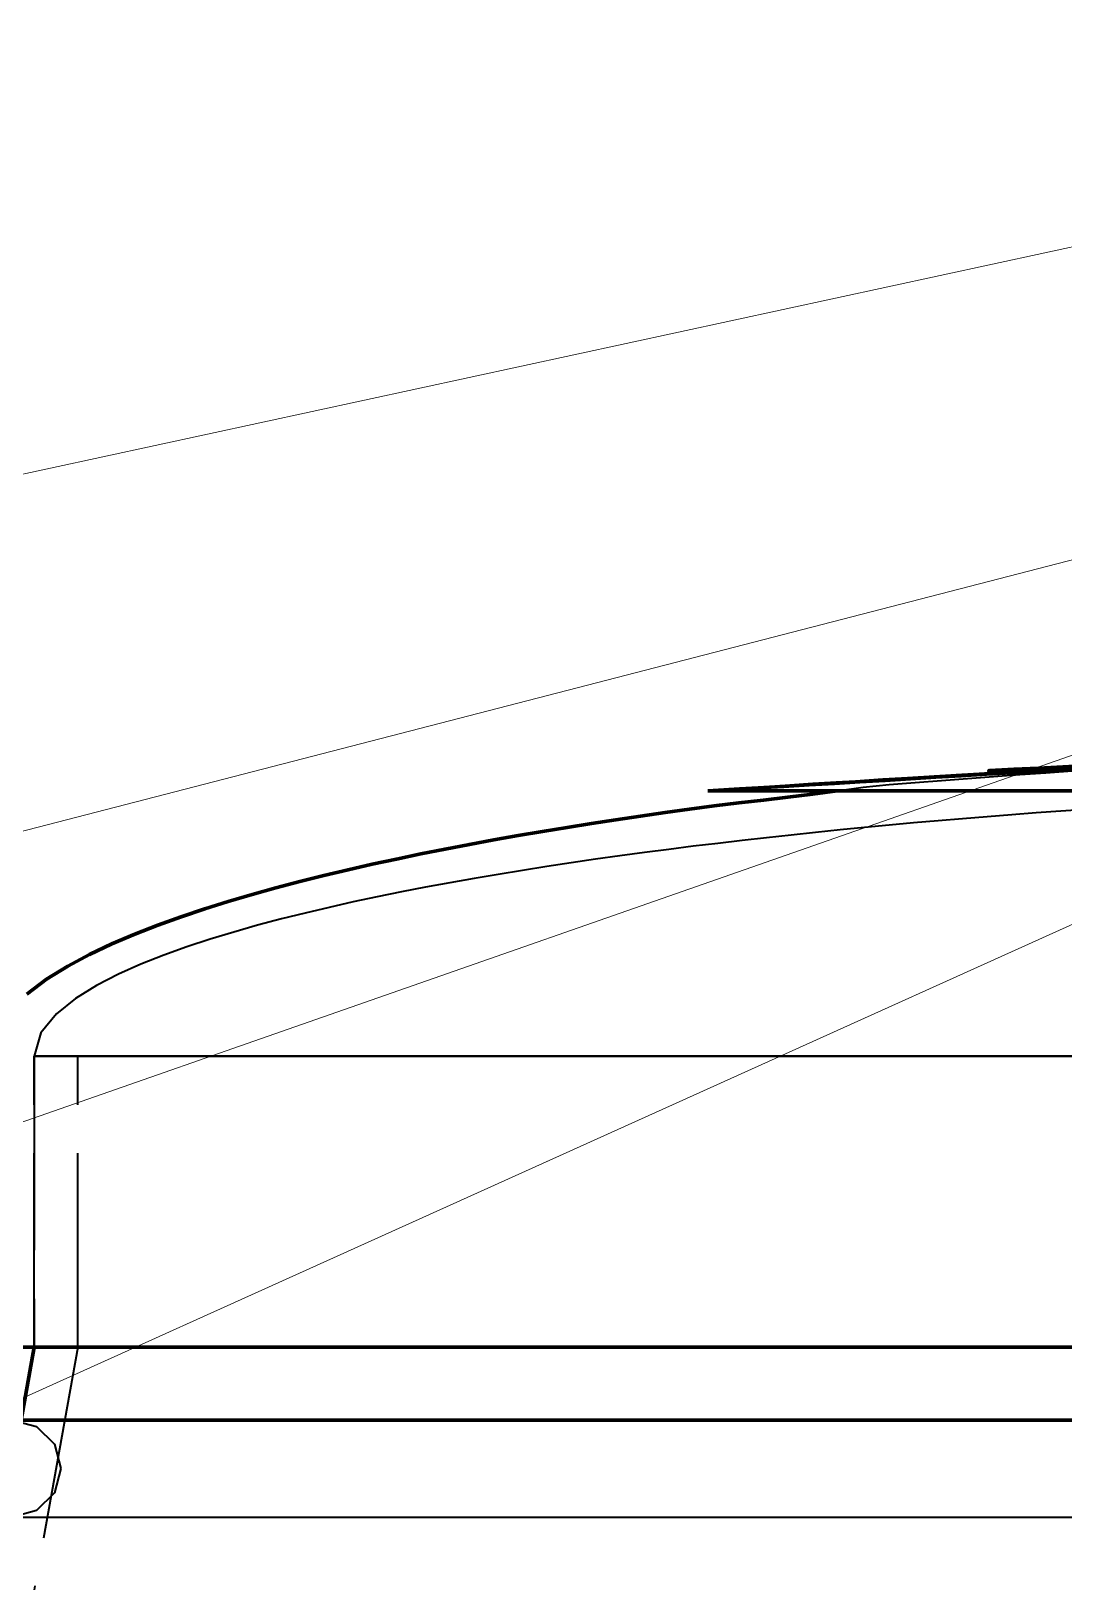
# Model space of a CAD drawing. Header units: millimetres. Extents: x 0 to 2208, y 0 to 420.
# Drawn here: x 772.09 to 793.38, y 283.65 to 315.78 of the extents above; entities that cross this region are included whole.
import ezdxf

# ---------------------------------------------------------------- set-up
doc = ezdxf.new("R2010")
doc.units = ezdxf.units.MM
doc.linetypes.add('IRAM-E-TRAZOS', pattern=[5, 4, -1])
for name, color, linetype, lineweight in [('01-VISIBLE', 7, 'CONTINUOUS', 70), ('02-OCULTA', 4, 'IRAM-E-TRAZOS', 35), ('08-FINA', 5, 'CONTINUOUS', 18)]:
    doc.layers.add(name, color=color, linetype=linetype, lineweight=lineweight)

msp = doc.modelspace()

# ---------------------------------------------------------------- linework, layer by layer
at = {"layer": '01-VISIBLE'}
for points in [[(793.861, 300.635), (793.358, 300.61), (792.854, 300.585), (792.35, 300.56), (791.846, 300.534), (791.827, 300.526), (792.332, 300.545), (792.834, 300.565), (793.028, 300.572), (793.668, 300.585), (793.181, 300.554), (792.677, 300.524), (792.19, 300.495), (791.633, 300.462), (791.159, 300.434), (790.709, 300.406), (790.155, 300.371), (789.644, 300.339), (789.084, 300.304), (788.683, 300.279), (788.205, 300.25), (787.633, 300.214), (787.199, 300.187), (786.693, 300.155), (786.038, 300.113)], [(793.87, 300.58), (793.347, 300.55), (792.825, 300.519), (792.303, 300.488), (791.781, 300.457), (791.259, 300.425), (790.737, 300.394), (790.215, 300.363), (789.693, 300.331), (789.171, 300.3), (788.649, 300.269), (788.127, 300.237), (787.605, 300.206), (787.083, 300.174), (786.561, 300.143), (786.038, 300.113)], [(772.002, 295.927), (772.41, 296.235), (772.845, 296.503), (773.295, 296.744), (773.757, 296.962), (774.227, 297.162), (774.703, 297.347), (775.183, 297.52), (775.668, 297.682), (776.155, 297.834), (776.645, 297.978), (777.138, 298.115), (777.632, 298.245), (778.127, 298.369), (778.624, 298.487), (779.122, 298.601), (779.621, 298.709), (780.121, 298.814), (780.622, 298.914), (781.124, 299.011), (781.626, 299.103), (782.129, 299.192), (782.633, 299.278), (783.137, 299.361), (783.641, 299.441), (784.146, 299.519), (784.651, 299.596), (785.157, 299.669), (785.663, 299.738), (786.169, 299.803), (786.676, 299.865), (787.184, 299.925), (787.691, 299.984), (788.198, 300.045), (788.704, 300.113)], [(786.038, 300.113), (786.54, 300.113), (787.041, 300.113), (787.543, 300.113), (788.044, 300.113), (788.546, 300.113), (789.047, 300.113), (789.548, 300.113), (790.05, 300.113), (790.551, 300.113), (791.053, 300.113), (791.554, 300.113), (792.055, 300.113), (792.557, 300.113), (793.058, 300.113), (793.56, 300.113)], [(771.755, 288.645), (772.257, 288.645), (772.758, 288.645), (773.259, 288.645), (773.761, 288.645), (774.262, 288.645), (774.763, 288.645), (775.265, 288.645), (775.766, 288.645), (776.267, 288.645), (776.769, 288.645), (777.27, 288.645), (777.771, 288.645), (778.273, 288.645), (778.774, 288.645), (779.275, 288.645), (779.777, 288.645), (780.278, 288.645), (780.779, 288.645), (781.28, 288.645), (781.782, 288.645), (782.283, 288.645), (782.784, 288.645), (783.286, 288.645), (783.787, 288.645), (784.288, 288.645), (784.79, 288.645), (785.291, 288.645), (785.792, 288.645), (786.294, 288.645), (786.795, 288.645), (787.296, 288.645), (787.798, 288.645), (788.299, 288.645), (788.8, 288.645), (789.302, 288.645), (789.803, 288.645), (790.304, 288.645), (790.805, 288.645), (791.307, 288.645), (791.808, 288.645), (792.309, 288.645), (792.811, 288.645), (793.312, 288.645), (793.813, 288.645)], [(772.154, 288.645), (771.884, 287.145)], [(793.792, 287.145), (793.29, 287.145), (792.788, 287.145), (792.286, 287.145), (791.784, 287.145), (791.282, 287.145), (790.78, 287.145), (790.278, 287.145), (789.776, 287.145), (789.274, 287.145), (788.772, 287.145), (788.27, 287.145), (787.768, 287.145), (787.266, 287.145), (786.764, 287.145), (786.262, 287.145), (785.76, 287.145), (785.258, 287.145), (784.756, 287.145), (784.254, 287.145), (783.752, 287.145), (783.25, 287.145), (782.748, 287.145), (782.246, 287.145), (781.744, 287.145), (781.242, 287.145), (780.74, 287.145), (780.238, 287.145), (779.736, 287.145), (779.234, 287.145), (778.732, 287.145), (778.23, 287.145), (777.728, 287.145), (777.226, 287.145), (776.724, 287.145), (776.222, 287.145), (775.72, 287.145), (775.218, 287.145), (774.716, 287.145), (774.214, 287.145), (773.712, 287.145), (773.21, 287.145), (772.708, 287.145), (772.206, 287.145), (771.704, 287.145)]]:
    msp.add_lwpolyline(points, dxfattribs=at)
at = {"layer": '02-OCULTA'}
for points in [[(788.704, 300.113), (789.239, 300.188), (789.777, 300.243), (790.315, 300.289), (790.853, 300.331), (791.392, 300.371), (791.931, 300.41), (792.469, 300.449), (793.008, 300.488), (793.547, 300.526), (794.086, 300.564), (794.624, 300.604), (795.142, 300.648)], [(786.038, 300.113), (786.54, 300.113), (787.041, 300.113), (787.543, 300.113), (788.044, 300.113), (788.546, 300.113), (789.047, 300.113), (789.548, 300.113), (790.05, 300.113), (790.551, 300.113), (791.053, 300.113), (791.554, 300.113), (792.055, 300.113), (792.557, 300.113), (793.058, 300.113), (793.56, 300.113)], [(793.822, 299.734), (793.316, 299.698), (792.809, 299.661), (792.303, 299.622), (791.798, 299.582), (791.292, 299.54), (790.786, 299.497), (790.281, 299.453), (789.775, 299.406), (789.27, 299.359), (788.765, 299.309), (788.26, 299.258), (787.755, 299.205), (787.251, 299.15), (786.747, 299.093), (786.243, 299.033), (785.739, 298.972), (785.235, 298.909), (784.732, 298.843), (784.229, 298.775), (783.727, 298.704), (783.225, 298.631), (782.723, 298.555), (782.222, 298.476), (781.721, 298.394), (781.221, 298.308), (780.721, 298.22), (780.222, 298.128), (779.724, 298.031), (779.226, 297.93), (778.73, 297.824), (778.235, 297.713), (777.741, 297.597), (777.249, 297.474), (776.758, 297.344), (776.27, 297.205), (775.784, 297.058), (775.302, 296.9), (774.824, 296.728), (774.352, 296.542), (773.889, 296.335), (773.438, 296.103), (773.006, 295.838), (772.611, 295.52), (772.293, 295.126), (772.154, 294.645)], [(793.77, 294.645), (793.268, 294.645), (792.765, 294.645), (792.262, 294.645), (791.76, 294.645), (791.257, 294.645), (790.754, 294.645), (790.251, 294.645), (789.749, 294.645), (789.246, 294.645), (788.743, 294.645), (788.241, 294.645), (787.738, 294.645), (787.235, 294.645), (786.733, 294.645), (786.23, 294.645), (785.727, 294.645), (785.224, 294.645), (784.722, 294.645), (784.219, 294.645), (783.716, 294.645), (783.214, 294.645), (782.711, 294.645), (782.208, 294.645), (781.706, 294.645), (781.203, 294.645), (780.7, 294.645), (780.197, 294.645), (779.695, 294.645), (779.192, 294.645), (778.689, 294.645), (778.187, 294.645), (777.684, 294.645), (777.181, 294.645), (776.678, 294.645), (776.176, 294.645), (775.673, 294.645), (775.17, 294.645), (774.668, 294.645), (774.165, 294.645), (773.662, 294.645), (773.16, 294.645), (772.657, 294.645), (772.154, 294.645)], [(772.154, 294.645), (772.657, 294.645), (773.16, 294.645), (773.662, 294.645), (774.165, 294.645), (774.668, 294.645), (775.17, 294.645), (775.673, 294.645), (776.176, 294.645), (776.678, 294.645), (777.181, 294.645), (777.684, 294.645), (778.187, 294.645), (778.689, 294.645), (779.192, 294.645), (779.695, 294.645), (780.197, 294.645), (780.7, 294.645), (781.203, 294.645), (781.706, 294.645), (782.208, 294.645), (782.711, 294.645), (783.214, 294.645), (783.716, 294.645), (784.219, 294.645), (784.722, 294.645), (785.224, 294.645), (785.727, 294.645), (786.23, 294.645), (786.733, 294.645), (787.235, 294.645), (787.738, 294.645), (788.241, 294.645), (788.743, 294.645), (789.246, 294.645), (789.749, 294.645), (790.251, 294.645), (790.754, 294.645), (791.257, 294.645), (791.76, 294.645), (792.262, 294.645), (792.765, 294.645), (793.268, 294.645), (793.77, 294.645)], [(772.154, 288.645), (772.154, 294.645)], [(772.154, 294.645), (772.154, 288.645)], [(793.582, 294.645), (793.082, 294.645), (792.581, 294.645), (792.08, 294.645), (791.58, 294.645), (791.079, 294.645), (790.578, 294.645), (790.078, 294.645), (789.577, 294.645), (789.076, 294.645), (788.576, 294.645), (788.075, 294.645), (787.574, 294.645), (787.073, 294.645), (786.573, 294.645), (786.072, 294.645), (785.571, 294.645), (785.071, 294.645), (784.57, 294.645), (784.069, 294.645), (783.569, 294.645), (783.068, 294.645), (782.567, 294.645), (782.067, 294.645), (781.566, 294.645), (781.065, 294.645), (780.565, 294.645), (780.064, 294.645), (779.563, 294.645), (779.062, 294.645), (778.562, 294.645), (778.061, 294.645), (777.56, 294.645), (777.06, 294.645), (776.559, 294.645), (776.058, 294.645), (775.558, 294.645), (775.057, 294.645), (774.556, 294.645), (774.056, 294.645), (773.555, 294.645), (773.054, 294.645)], [(773.054, 294.645), (773.555, 294.645), (774.056, 294.645), (774.556, 294.645), (775.057, 294.645), (775.558, 294.645), (776.058, 294.645), (776.559, 294.645), (777.06, 294.645), (777.56, 294.645), (778.061, 294.645), (778.562, 294.645), (779.062, 294.645), (779.563, 294.645), (780.064, 294.645), (780.565, 294.645), (781.065, 294.645), (781.566, 294.645), (782.067, 294.645), (782.567, 294.645), (783.068, 294.645), (783.569, 294.645), (784.069, 294.645), (784.57, 294.645), (785.071, 294.645), (785.571, 294.645), (786.072, 294.645), (786.573, 294.645), (787.073, 294.645), (787.574, 294.645), (788.075, 294.645), (788.576, 294.645), (789.076, 294.645), (789.577, 294.645), (790.078, 294.645), (790.578, 294.645), (791.079, 294.645), (791.58, 294.645), (792.08, 294.645), (792.581, 294.645), (793.082, 294.645), (793.582, 294.645)], [(773.054, 288.645), (773.054, 294.645)], [(793.813, 288.645), (793.312, 288.645), (792.811, 288.645), (792.309, 288.645), (791.808, 288.645), (791.307, 288.645), (790.805, 288.645), (790.304, 288.645), (789.803, 288.645), (789.302, 288.645), (788.8, 288.645), (788.299, 288.645), (787.798, 288.645), (787.296, 288.645), (786.795, 288.645), (786.294, 288.645), (785.792, 288.645), (785.291, 288.645), (784.79, 288.645), (784.288, 288.645), (783.787, 288.645), (783.286, 288.645), (782.784, 288.645), (782.283, 288.645), (781.782, 288.645), (781.28, 288.645), (780.779, 288.645), (780.278, 288.645), (779.777, 288.645), (779.275, 288.645), (778.774, 288.645), (778.273, 288.645), (777.771, 288.645), (777.27, 288.645), (776.769, 288.645), (776.267, 288.645), (775.766, 288.645), (775.265, 288.645), (774.763, 288.645), (774.262, 288.645), (773.761, 288.645), (773.259, 288.645), (772.758, 288.645), (772.257, 288.645), (771.755, 288.645)], [(793.77, 288.645), (793.268, 288.645), (792.765, 288.645), (792.262, 288.645), (791.76, 288.645), (791.257, 288.645), (790.754, 288.645), (790.251, 288.645), (789.749, 288.645), (789.246, 288.645), (788.743, 288.645), (788.241, 288.645), (787.738, 288.645), (787.235, 288.645), (786.733, 288.645), (786.23, 288.645), (785.727, 288.645), (785.224, 288.645), (784.722, 288.645), (784.219, 288.645), (783.716, 288.645), (783.214, 288.645), (782.711, 288.645), (782.208, 288.645), (781.706, 288.645), (781.203, 288.645), (780.7, 288.645), (780.197, 288.645), (779.695, 288.645), (779.192, 288.645), (778.689, 288.645), (778.187, 288.645), (777.684, 288.645), (777.181, 288.645), (776.678, 288.645), (776.176, 288.645), (775.673, 288.645), (775.17, 288.645), (774.668, 288.645), (774.165, 288.645), (773.662, 288.645), (773.16, 288.645), (772.657, 288.645), (772.154, 288.645)], [(772.154, 288.645), (772.657, 288.645), (773.16, 288.645), (773.662, 288.645), (774.165, 288.645), (774.668, 288.645), (775.17, 288.645), (775.673, 288.645), (776.176, 288.645), (776.678, 288.645), (777.181, 288.645), (777.684, 288.645), (778.187, 288.645), (778.689, 288.645), (779.192, 288.645), (779.695, 288.645), (780.197, 288.645), (780.7, 288.645), (781.203, 288.645), (781.706, 288.645), (782.208, 288.645), (782.711, 288.645), (783.214, 288.645), (783.716, 288.645), (784.219, 288.645), (784.722, 288.645), (785.224, 288.645), (785.727, 288.645), (786.23, 288.645), (786.733, 288.645), (787.235, 288.645), (787.738, 288.645), (788.241, 288.645), (788.743, 288.645), (789.246, 288.645), (789.749, 288.645), (790.251, 288.645), (790.754, 288.645), (791.257, 288.645), (791.76, 288.645), (792.262, 288.645), (792.765, 288.645), (793.268, 288.645), (793.77, 288.645)], [(793.77, 288.645), (793.268, 288.645), (792.765, 288.645), (792.262, 288.645), (791.76, 288.645), (791.257, 288.645), (790.754, 288.645), (790.251, 288.645), (789.749, 288.645), (789.246, 288.645), (788.743, 288.645), (788.241, 288.645), (787.738, 288.645), (787.235, 288.645), (786.733, 288.645), (786.23, 288.645), (785.727, 288.645), (785.224, 288.645), (784.722, 288.645), (784.219, 288.645), (783.716, 288.645), (783.214, 288.645), (782.711, 288.645), (782.208, 288.645), (781.706, 288.645), (781.203, 288.645), (780.7, 288.645), (780.197, 288.645), (779.695, 288.645), (779.192, 288.645), (778.689, 288.645), (778.187, 288.645), (777.684, 288.645), (777.181, 288.645), (776.678, 288.645), (776.176, 288.645), (775.673, 288.645), (775.17, 288.645), (774.668, 288.645), (774.165, 288.645), (773.662, 288.645), (773.16, 288.645), (772.657, 288.645), (772.154, 288.645)], [(772.154, 288.645), (772.657, 288.645), (773.16, 288.645), (773.662, 288.645), (774.165, 288.645), (774.668, 288.645), (775.17, 288.645), (775.673, 288.645), (776.176, 288.645), (776.678, 288.645), (777.181, 288.645), (777.684, 288.645), (778.187, 288.645), (778.689, 288.645), (779.192, 288.645), (779.695, 288.645), (780.197, 288.645), (780.7, 288.645), (781.203, 288.645), (781.706, 288.645), (782.208, 288.645), (782.711, 288.645), (783.214, 288.645), (783.716, 288.645), (784.219, 288.645), (784.722, 288.645), (785.224, 288.645), (785.727, 288.645), (786.23, 288.645), (786.733, 288.645), (787.235, 288.645), (787.738, 288.645), (788.241, 288.645), (788.743, 288.645), (789.246, 288.645), (789.749, 288.645), (790.251, 288.645), (790.754, 288.645), (791.257, 288.645), (791.76, 288.645), (792.262, 288.645), (792.765, 288.645), (793.268, 288.645), (793.77, 288.645)], [(773.054, 288.645), (772.154, 283.645)], [(793.582, 288.645), (793.082, 288.645), (792.581, 288.645), (792.08, 288.645), (791.58, 288.645), (791.079, 288.645), (790.578, 288.645), (790.078, 288.645), (789.577, 288.645), (789.076, 288.645), (788.576, 288.645), (788.075, 288.645), (787.574, 288.645), (787.073, 288.645), (786.573, 288.645), (786.072, 288.645), (785.571, 288.645), (785.071, 288.645), (784.57, 288.645), (784.069, 288.645), (783.569, 288.645), (783.068, 288.645), (782.567, 288.645), (782.067, 288.645), (781.566, 288.645), (781.065, 288.645), (780.565, 288.645), (780.064, 288.645), (779.563, 288.645), (779.062, 288.645), (778.562, 288.645), (778.061, 288.645), (777.56, 288.645), (777.06, 288.645), (776.559, 288.645), (776.058, 288.645), (775.558, 288.645), (775.057, 288.645), (774.556, 288.645), (774.056, 288.645), (773.555, 288.645), (773.054, 288.645)], [(773.054, 288.645), (773.555, 288.645), (774.056, 288.645), (774.556, 288.645), (775.057, 288.645), (775.558, 288.645), (776.058, 288.645), (776.559, 288.645), (777.06, 288.645), (777.56, 288.645), (778.061, 288.645), (778.562, 288.645), (779.062, 288.645), (779.563, 288.645), (780.064, 288.645), (780.565, 288.645), (781.065, 288.645), (781.566, 288.645), (782.067, 288.645), (782.567, 288.645), (783.068, 288.645), (783.569, 288.645), (784.069, 288.645), (784.57, 288.645), (785.071, 288.645), (785.571, 288.645), (786.072, 288.645), (786.573, 288.645), (787.073, 288.645), (787.574, 288.645), (788.075, 288.645), (788.576, 288.645), (789.076, 288.645), (789.577, 288.645), (790.078, 288.645), (790.578, 288.645), (791.079, 288.645), (791.58, 288.645), (792.08, 288.645), (792.581, 288.645), (793.082, 288.645), (793.582, 288.645)], [(793.792, 287.145), (793.29, 287.145), (792.788, 287.145), (792.286, 287.145), (791.784, 287.145), (791.282, 287.145), (790.78, 287.145), (790.278, 287.145), (789.776, 287.145), (789.274, 287.145), (788.772, 287.145), (788.27, 287.145), (787.768, 287.145), (787.266, 287.145), (786.764, 287.145), (786.262, 287.145), (785.76, 287.145), (785.258, 287.145), (784.756, 287.145), (784.254, 287.145), (783.752, 287.145), (783.25, 287.145), (782.748, 287.145), (782.246, 287.145), (781.744, 287.145), (781.242, 287.145), (780.74, 287.145), (780.238, 287.145), (779.736, 287.145), (779.234, 287.145), (778.732, 287.145), (778.23, 287.145), (777.728, 287.145), (777.226, 287.145), (776.724, 287.145), (776.222, 287.145), (775.72, 287.145), (775.218, 287.145), (774.716, 287.145), (774.214, 287.145), (773.712, 287.145), (773.21, 287.145), (772.708, 287.145), (772.206, 287.145), (771.704, 287.145)], [(771.704, 287.145), (772.204, 287.011), (772.57, 286.645), (772.704, 286.145), (772.57, 285.645), (772.204, 285.279), (771.704, 285.145)], [(771.704, 285.145), (772.206, 285.145), (772.708, 285.145), (773.21, 285.145), (773.712, 285.145), (774.214, 285.145), (774.716, 285.145), (775.218, 285.145), (775.72, 285.145), (776.222, 285.145), (776.724, 285.145), (777.226, 285.145), (777.728, 285.145), (778.23, 285.145), (778.732, 285.145), (779.234, 285.145), (779.736, 285.145), (780.238, 285.145), (780.74, 285.145), (781.242, 285.145), (781.744, 285.145), (782.246, 285.145), (782.748, 285.145), (783.25, 285.145), (783.752, 285.145), (784.254, 285.145), (784.756, 285.145), (785.258, 285.145), (785.76, 285.145), (786.262, 285.145), (786.764, 285.145), (787.266, 285.145), (787.768, 285.145), (788.27, 285.145), (788.772, 285.145), (789.274, 285.145), (789.776, 285.145), (790.278, 285.145), (790.78, 285.145), (791.282, 285.145), (791.784, 285.145), (792.286, 285.145), (792.788, 285.145), (793.29, 285.145), (793.792, 285.145)], [(771.704, 285.145), (772.206, 285.145), (772.708, 285.145), (773.21, 285.145), (773.712, 285.145), (774.214, 285.145), (774.716, 285.145), (775.218, 285.145), (775.72, 285.145), (776.222, 285.145), (776.724, 285.145), (777.226, 285.145), (777.728, 285.145), (778.23, 285.145), (778.732, 285.145), (779.234, 285.145), (779.736, 285.145), (780.238, 285.145), (780.74, 285.145), (781.242, 285.145), (781.744, 285.145), (782.246, 285.145), (782.748, 285.145), (783.25, 285.145), (783.752, 285.145), (784.254, 285.145), (784.756, 285.145), (785.258, 285.145), (785.76, 285.145), (786.262, 285.145), (786.764, 285.145), (787.266, 285.145), (787.768, 285.145), (788.27, 285.145), (788.772, 285.145), (789.274, 285.145), (789.776, 285.145), (790.278, 285.145), (790.78, 285.145), (791.282, 285.145), (791.784, 285.145), (792.286, 285.145), (792.788, 285.145), (793.29, 285.145), (793.792, 285.145)]]:
    msp.add_lwpolyline(points, dxfattribs=at)
at = {"layer": '08-FINA'}
for p, q in [((748.326, 301.532), (809.354, 314.755)), ((748.193, 285.004), (816.454, 308.855)), ((748.29, 293.185), (809.354, 308.955)), ((748.062, 276.831), (809.354, 304.495))]:
    msp.add_line(p, q, dxfattribs=at)
msp.add_circle((816.667, 325.75), 65.25, dxfattribs=at)

doc.saveas('drawing.dxf')
